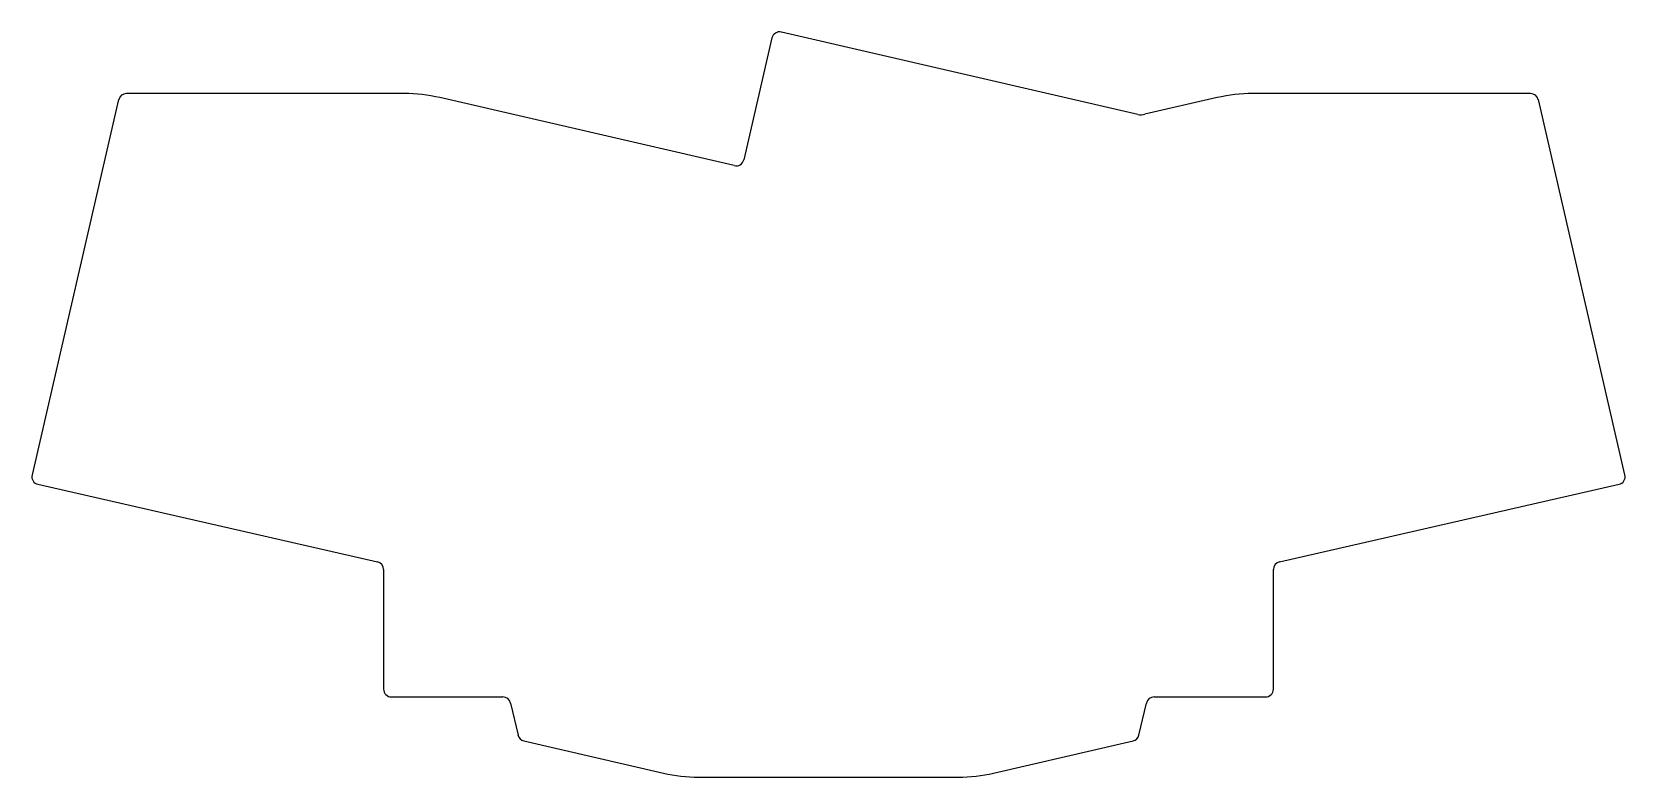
# Model space of a CAD drawing. Header units: millimetres. Extents: x 53 to 256, y -116 to -21.
import ezdxf

# ---------------------------------------------------------------- set-up
doc = ezdxf.new("R2010")
doc.units = ezdxf.units.MM
doc.layers.add('BLACK', color=7, linetype='CONTINUOUS')

msp = doc.modelspace()

# ---------------------------------------------------------------- linework, layer by layer
at = {"layer": 'BLACK', "linetype": 'CONTINUOUS'}
for p, q in [((147.03, -21.69), (143.45, -37.18)), ((193.57, -31.41), (148.23, -20.94)), ((63.92, -29.54), (52.91, -77.26)), ((100.27, -28.77), (64.9, -28.77)), ((142.24, -37.93), (104.77, -29.28)), ((203.69, -29.28), (194.49, -31.4)), ((243.56, -28.77), (208.19, -28.77)), ((255.55, -77.26), (244.54, -29.54)), ((53.66, -78.46), (96.85, -88.32)), ((211.61, -88.32), (254.8, -78.46)), ((97.62, -89.3), (97.62, -104.51)), ((210.84, -104.51), (210.84, -89.3)), ((98.62, -105.51), (112.81, -105.51)), ((113.79, -106.28), (114.73, -110.35)), ((193.73, -110.35), (194.67, -106.28)), ((195.65, -105.51), (209.84, -105.51)), ((115.48, -111.1), (133.22, -115.19)), ((175.24, -115.19), (192.98, -111.1)), ((137.72, -115.71), (170.74, -115.71))]:
    msp.add_line(p, q, dxfattribs=at)
at = {"layer": 'BLACK'}
for centre, radius, start, end in [((148, -21.92), 0.999, 77.0607, 167.061), ((64.9, -29.77), 1, 89.9998, 167), ((100.27, -48.77), 20, 77, 90), ((208.19, -48.77), 20, 89.9995, 103), ((243.56, -29.77), 1, 13.0006, 90.0023), ((194.01, -29.43), 2.03, 257.6819, 283.7378), ((142.47, -36.95), 1.01, 256.6415, 346.6414), ((53.88, -77.49), 1, -193, -103), ((254.58, -77.49), 1, -76.9975, 12.9993), ((96.62, -89.3), 1, -0.0002, 77.0001), ((211.84, -89.3), 1, 103.002, 179.997), ((98.62, -104.51), 1, -180, -89.9999), ((209.83, -104.51), 1, -89.9799, -0.0195), ((112.81, -106.51), 1, 13, 90), ((195.65, -106.51), 1, 89.9976, 167.002), ((115.7, -110.12), 1, -167, -103), ((192.76, -110.13), 0.996, -77.1578, -12.8382), ((137.72, -95.71), 20, -103, -90), ((170.74, -95.71), 20, -89.9999, -77)]:
    msp.add_arc(centre, radius, start, end, dxfattribs=at)

doc.saveas('drawing.dxf')
